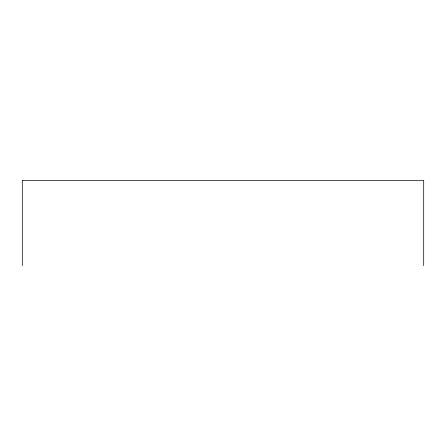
<?xml version="1.0" encoding="UTF-8"?>
<svg xmlns="http://www.w3.org/2000/svg" width="446" height="446" viewBox="0 0 446 446"><rect width="100%" height="100%" fill="white"/><g stroke="black" fill="none" stroke-linecap="round" stroke-linejoin="round"><path stroke-width="0.67" d="M423.7 265.626L423.7 180.374L22.3 180.374L22.3 265.626"/></g></svg>
